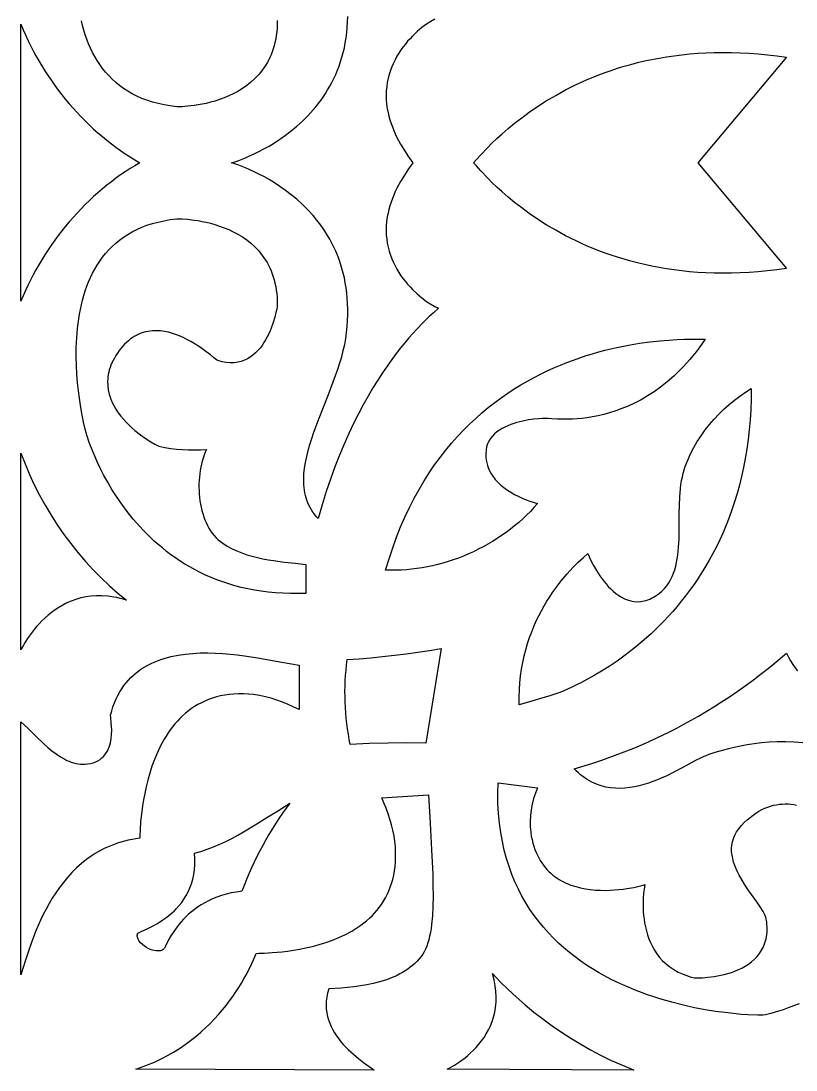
# Model space of a CAD drawing. Extents: x -270 to 270, y -847 to 847.
# Drawn here: x -67.5 to -10.2, y -268.4 to -190.8 of the extents above; entities that cross this region are included whole.
import ezdxf

# ---------------------------------------------------------------- set-up
doc = ezdxf.new("R2010")
doc.units = 0
doc.layers.add('LAYER_1', color=18, linetype='CONTINUOUS')

msp = doc.modelspace()

# ---------------------------------------------------------------- linework, layer by layer
at = {"layer": 'LAYER_1'}
for points in [[(-48.538, -190.712), (-48.543, -191.006), (-48.557, -191.29), (-48.582, -191.566), (-48.616, -191.833), (-48.66, -192.091), (-48.712, -192.341), (-48.773, -192.582), (-48.842, -192.815), (-48.919, -193.04), (-49.003, -193.257), (-49.095, -193.466), (-49.194, -193.667), (-49.299, -193.861), (-49.411, -194.048), (-49.528, -194.227), (-49.652, -194.399), (-49.78, -194.564), (-49.914, -194.723), (-50.195, -195.02), (-50.492, -195.291), (-50.803, -195.538), (-51.126, -195.762), (-51.457, -195.963), (-51.794, -196.144), (-52.134, -196.304), (-52.476, -196.446), (-52.815, -196.57), (-53.151, -196.678), (-53.48, -196.771), (-53.8, -196.849), (-54.108, -196.915), (-54.401, -196.968), (-54.678, -197.011), (-55.171, -197.068), (-55.565, -197.096), (-55.84, -197.104), (-55.977, -197.1), (-56.457, -197.041), (-56.917, -196.964), (-57.357, -196.868), (-57.778, -196.755), (-58.18, -196.625), (-58.564, -196.479), (-58.929, -196.317), (-59.276, -196.141), (-59.607, -195.95), (-59.92, -195.745), (-60.216, -195.527), (-60.496, -195.296), (-60.761, -195.054), (-61.01, -194.8), (-61.244, -194.535), (-61.463, -194.261), (-61.669, -193.977), (-61.86, -193.684), (-62.038, -193.383), (-62.203, -193.074), (-62.356, -192.758), (-62.496, -192.436), (-62.625, -192.108), (-62.742, -191.775), (-62.848, -191.438), (-62.944, -191.096), (-63.029, -190.751)], [(-36.875, -190.615), (-37.172, -190.781), (-37.496, -190.991), (-37.839, -191.246), (-38.192, -191.542), (-38.547, -191.88), (-38.723, -192.063), (-38.897, -192.257), (-39.067, -192.461), (-39.232, -192.673), (-39.391, -192.896), (-39.544, -193.127), (-39.689, -193.368), (-39.826, -193.618), (-39.952, -193.876), (-40.068, -194.143), (-40.172, -194.419), (-40.263, -194.703), (-40.34, -194.995), (-40.402, -195.296), (-40.449, -195.604), (-40.478, -195.92), (-40.489, -196.244), (-40.481, -196.575), (-40.452, -196.914), (-40.403, -197.26), (-40.35, -197.532), (-40.286, -197.803), (-40.21, -198.07), (-40.125, -198.336), (-40.03, -198.598), (-39.926, -198.857), (-39.814, -199.114), (-39.693, -199.366), (-39.43, -199.861), (-39.142, -200.341), (-38.833, -200.804), (-38.507, -201.248), (-38.833, -201.693), (-39.142, -202.156), (-39.43, -202.636), (-39.693, -203.131), (-39.814, -203.383), (-39.926, -203.64), (-40.03, -203.899), (-40.125, -204.161), (-40.21, -204.426), (-40.286, -204.694), (-40.35, -204.965), (-40.403, -205.237), (-40.452, -205.583), (-40.481, -205.922), (-40.489, -206.253), (-40.478, -206.577), (-40.449, -206.893), (-40.402, -207.201), (-40.34, -207.501), (-40.263, -207.794), (-40.172, -208.078), (-40.068, -208.354), (-39.952, -208.621), (-39.826, -208.879), (-39.689, -209.129), (-39.544, -209.37), (-39.391, -209.601), (-39.232, -209.823), (-39.067, -210.036), (-38.897, -210.24), (-38.723, -210.434), (-38.547, -210.617), (-38.192, -210.955), (-37.839, -211.251), (-37.496, -211.506), (-37.172, -211.716), (-36.875, -211.882), (-36.614, -212.002), (-36.99, -212.341), (-37.328, -212.651), (-37.75, -213.062), (-38.248, -213.579), (-38.521, -213.878), (-38.808, -214.206), (-39.109, -214.562), (-39.421, -214.948), (-39.744, -215.363), (-40.076, -215.809), (-40.416, -216.286), (-40.762, -216.794), (-41.113, -217.335), (-41.468, -217.909), (-41.825, -218.516), (-42.183, -219.157), (-42.54, -219.833), (-42.896, -220.544), (-43.248, -221.29), (-43.596, -222.074), (-43.938, -222.894), (-44.273, -223.751), (-44.599, -224.647), (-44.915, -225.582), (-45.22, -226.556), (-45.512, -227.569), (-45.654, -227.414), (-45.784, -227.254), (-45.904, -227.091), (-46.013, -226.924), (-46.111, -226.754), (-46.199, -226.581), (-46.278, -226.404), (-46.346, -226.224), (-46.406, -226.041), (-46.456, -225.856), (-46.498, -225.667), (-46.531, -225.475), (-46.573, -225.084), (-46.584, -224.683), (-46.567, -224.272), (-46.523, -223.852), (-46.456, -223.425), (-46.366, -222.99), (-46.257, -222.548), (-46.131, -222.1), (-45.989, -221.647), (-45.835, -221.189), (-45.496, -220.263), (-45.132, -219.327), (-44.76, -218.387), (-44.399, -217.447), (-44.228, -216.98), (-44.066, -216.515), (-43.915, -216.053), (-43.778, -215.595), (-43.657, -215.141), (-43.554, -214.693), (-43.471, -214.251), (-43.411, -213.815), (-43.367, -213.366), (-43.338, -212.927), (-43.324, -212.498), (-43.323, -212.079), (-43.335, -211.67), (-43.36, -211.271), (-43.397, -210.881), (-43.447, -210.5), (-43.508, -210.129), (-43.58, -209.767), (-43.662, -209.415), (-43.755, -209.071), (-43.858, -208.736), (-43.97, -208.411), (-44.091, -208.094), (-44.22, -207.785), (-44.357, -207.486), (-44.503, -207.194), (-44.655, -206.911), (-44.814, -206.637), (-44.979, -206.37), (-45.151, -206.112), (-45.327, -205.862), (-45.509, -205.619), (-45.886, -205.158), (-46.278, -204.726), (-46.681, -204.324), (-47.093, -203.951), (-47.509, -203.606), (-47.926, -203.289), (-48.341, -202.997), (-48.749, -202.731), (-49.149, -202.49), (-49.536, -202.273), (-49.907, -202.079), (-50.258, -201.908), (-50.887, -201.629), (-51.396, -201.43), (-51.758, -201.306), (-51.944, -201.248), (-51.758, -201.191), (-51.396, -201.067), (-50.887, -200.868), (-50.586, -200.739), (-50.258, -200.589), (-49.907, -200.418), (-49.536, -200.224), (-49.149, -200.007), (-48.749, -199.766), (-48.341, -199.5), (-47.926, -199.208), (-47.509, -198.891), (-47.093, -198.546), (-46.681, -198.173), (-46.278, -197.771), (-45.886, -197.339), (-45.696, -197.112), (-45.509, -196.878), (-45.327, -196.635), (-45.151, -196.385), (-44.979, -196.127), (-44.814, -195.86), (-44.655, -195.586), (-44.503, -195.303), (-44.357, -195.011), (-44.22, -194.712), (-44.091, -194.403), (-43.97, -194.086), (-43.858, -193.761), (-43.755, -193.426), (-43.662, -193.082), (-43.58, -192.73), (-43.508, -192.368), (-43.447, -191.997), (-43.397, -191.616), (-43.36, -191.226), (-43.335, -190.827), (-43.323, -190.418)], [(-9.674, -244.162), (-10.314, -244.111), (-10.941, -244.09), (-11.553, -244.096), (-12.147, -244.125), (-12.72, -244.175), (-13.269, -244.242), (-13.79, -244.322), (-14.281, -244.412), (-14.739, -244.509), (-15.16, -244.609), (-15.541, -244.71), (-16.174, -244.897), (-16.611, -245.043), (-16.829, -245.123), (-16.997, -245.191), (-17.181, -245.275), (-17.597, -245.487), (-18.597, -246.028), (-19.168, -246.327), (-19.777, -246.624), (-20.094, -246.767), (-20.419, -246.903), (-20.75, -247.032), (-21.086, -247.15), (-21.428, -247.256), (-21.773, -247.348), (-22.122, -247.425), (-22.473, -247.483), (-22.825, -247.522), (-23.179, -247.539), (-23.532, -247.532), (-23.885, -247.5), (-24.236, -247.44), (-24.585, -247.351), (-24.931, -247.23), (-25.102, -247.158), (-25.272, -247.076), (-25.441, -246.986), (-25.609, -246.887), (-25.775, -246.779), (-25.94, -246.661), (-26.103, -246.533), (-26.265, -246.396), (-26.424, -246.248), (-26.582, -246.089), (-25.28, -245.694), (-24.537, -245.449), (-23.737, -245.168), (-22.884, -244.847), (-21.98, -244.482), (-21.028, -244.069), (-20.033, -243.604), (-19.52, -243.351), (-18.997, -243.083), (-18.465, -242.8), (-17.924, -242.502), (-17.374, -242.188), (-16.816, -241.857), (-16.251, -241.509), (-15.678, -241.144), (-15.098, -240.762), (-14.512, -240.36), (-13.919, -239.94), (-13.321, -239.5), (-12.717, -239.041), (-12.109, -238.561), (-11.496, -238.06), (-10.879, -237.538), (-10.727, -237.832), (-10.569, -238.109), (-10.405, -238.372), (-10.236, -238.619), (-10.062, -238.851)], [(-9.929, -263.475), (-10.345, -263.642), (-10.741, -263.79), (-11.112, -263.918), (-11.452, -264.027), (-12.028, -264.193), (-12.431, -264.292), (-12.628, -264.327), (-12.995, -264.329), (-13.74, -264.298), (-14.236, -264.262), (-14.805, -264.209), (-15.44, -264.136), (-16.135, -264.04), (-16.881, -263.918), (-17.673, -263.767), (-18.502, -263.584), (-19.362, -263.366), (-20.247, -263.11), (-20.696, -262.967), (-21.148, -262.813), (-21.602, -262.649), (-22.058, -262.473), (-22.515, -262.285), (-22.972, -262.086), (-23.428, -261.874), (-23.881, -261.649), (-24.332, -261.411), (-24.779, -261.16), (-25.222, -260.894), (-25.659, -260.615), (-26.089, -260.32), (-26.513, -260.011), (-26.928, -259.687), (-27.334, -259.346), (-27.731, -258.99), (-28.116, -258.617), (-28.49, -258.227), (-28.852, -257.82), (-29.2, -257.396), (-29.534, -256.953), (-29.852, -256.493), (-30.155, -256.013), (-30.441, -255.515), (-30.708, -254.997), (-30.958, -254.459), (-31.187, -253.901), (-31.396, -253.323), (-31.584, -252.723), (-31.75, -252.103), (-31.892, -251.461), (-32.011, -250.796), (-32.105, -250.11), (-32.173, -249.401), (-32.214, -248.668), (-32.228, -247.912), (-32.213, -247.133), (-29.302, -247.5), (-29.449, -247.89), (-29.576, -248.291), (-29.682, -248.7), (-29.763, -249.116), (-29.817, -249.535), (-29.842, -249.956), (-29.836, -250.374), (-29.82, -250.582), (-29.796, -250.789), (-29.751, -251.066), (-29.697, -251.331), (-29.635, -251.584), (-29.564, -251.827), (-29.485, -252.058), (-29.397, -252.279), (-29.303, -252.49), (-29.201, -252.69), (-29.091, -252.881), (-28.976, -253.061), (-28.854, -253.232), (-28.725, -253.394), (-28.591, -253.547), (-28.452, -253.691), (-28.307, -253.826), (-28.158, -253.953), (-28.004, -254.072), (-27.846, -254.182), (-27.684, -254.286), (-27.518, -254.381), (-27.178, -254.551), (-26.826, -254.694), (-26.466, -254.811), (-26.101, -254.905), (-25.732, -254.977), (-25.363, -255.03), (-24.995, -255.064), (-24.631, -255.083), (-24.274, -255.087), (-23.926, -255.078), (-23.589, -255.059), (-23.266, -255.031), (-22.96, -254.996), (-22.673, -254.955), (-22.165, -254.866), (-21.763, -254.779), (-21.485, -254.706), (-21.352, -254.664), (-21.411, -254.986), (-21.447, -255.297), (-21.474, -255.689), (-21.484, -256.148), (-21.466, -256.66), (-21.444, -256.931), (-21.412, -257.211), (-21.368, -257.496), (-21.311, -257.785), (-21.24, -258.078), (-21.155, -258.37), (-21.053, -258.662), (-20.934, -258.951), (-20.796, -259.236), (-20.638, -259.514), (-20.459, -259.784), (-20.258, -260.044), (-20.034, -260.293), (-19.785, -260.528), (-19.511, -260.748), (-19.21, -260.95), (-18.88, -261.135), (-18.522, -261.298), (-18.133, -261.439), (-17.926, -261.501), (-17.712, -261.556), (-17.608, -261.565), (-17.39, -261.566), (-17.076, -261.553), (-16.683, -261.521), (-16.231, -261.462), (-15.735, -261.37), (-15.477, -261.31), (-15.215, -261.239), (-14.952, -261.156), (-14.689, -261.061), (-14.428, -260.953), (-14.173, -260.832), (-13.924, -260.695), (-13.685, -260.543), (-13.458, -260.375), (-13.245, -260.19), (-13.048, -259.987), (-12.869, -259.765), (-12.71, -259.523), (-12.575, -259.262), (-12.464, -258.979), (-12.419, -258.829), (-12.381, -258.674), (-12.35, -258.513), (-12.327, -258.346), (-12.312, -258.174), (-12.305, -257.995), (-12.307, -257.811), (-12.317, -257.62), (-12.336, -257.423), (-12.365, -257.219), (-12.396, -257.092), (-12.446, -256.955), (-12.515, -256.807), (-12.6, -256.651), (-12.812, -256.311), (-13.068, -255.939), (-13.653, -255.114), (-13.952, -254.667), (-14.237, -254.203), (-14.369, -253.965), (-14.491, -253.725), (-14.603, -253.482), (-14.701, -253.236), (-14.785, -252.989), (-14.853, -252.741), (-14.901, -252.492), (-14.93, -252.243), (-14.936, -251.994), (-14.919, -251.745), (-14.876, -251.498), (-14.805, -251.252), (-14.705, -251.007), (-14.573, -250.766), (-14.408, -250.527), (-14.209, -250.291), (-13.994, -250.071), (-13.779, -249.868), (-13.563, -249.684), (-13.346, -249.516), (-13.129, -249.366), (-12.912, -249.232), (-12.695, -249.114), (-12.478, -249.012), (-12.261, -248.924), (-12.044, -248.851), (-11.828, -248.793), (-11.612, -248.747), (-11.397, -248.715), (-11.183, -248.696), (-10.97, -248.689), (-10.758, -248.694), (-10.547, -248.71), (-10.337, -248.737), (-10.129, -248.774)]]:
    msp.add_lwpolyline(points, dxfattribs=at)
for points in [[(-67.339, -191.397), (-67.168, -191.79), (-66.989, -192.18), (-66.801, -192.567), (-66.604, -192.951), (-66.399, -193.331), (-66.186, -193.707), (-65.964, -194.079), (-65.735, -194.447), (-65.498, -194.811), (-65.254, -195.17), (-65.002, -195.523), (-64.743, -195.872), (-64.478, -196.216), (-64.205, -196.554), (-63.926, -196.886), (-63.641, -197.212), (-63.349, -197.533), (-63.051, -197.846), (-62.748, -198.154), (-62.439, -198.454), (-62.124, -198.747), (-61.804, -199.034), (-61.479, -199.312), (-61.149, -199.583), (-60.814, -199.847), (-60.475, -200.102), (-60.131, -200.348), (-59.784, -200.587), (-59.432, -200.816), (-59.076, -201.037), (-58.717, -201.248), (-59.076, -201.46), (-59.432, -201.681), (-59.784, -201.91), (-60.131, -202.148), (-60.475, -202.395), (-60.814, -202.65), (-61.149, -202.914), (-61.479, -203.185), (-61.804, -203.463), (-62.124, -203.75), (-62.439, -204.043), (-62.748, -204.343), (-63.051, -204.651), (-63.349, -204.964), (-63.641, -205.284), (-63.926, -205.611), (-64.205, -205.943), (-64.478, -206.281), (-64.743, -206.625), (-65.002, -206.973), (-65.254, -207.327), (-65.498, -207.686), (-65.735, -208.05), (-65.964, -208.418), (-66.186, -208.79), (-66.399, -209.166), (-66.604, -209.546), (-66.801, -209.93), (-66.989, -210.317), (-67.168, -210.707), (-67.339, -211.1), (-67.5, -211.496), (-67.5, -191.001)], [(-14.952, -193.082), (-14.301, -193.102), (-13.638, -193.137), (-12.964, -193.187), (-12.278, -193.253), (-11.58, -193.336), (-10.871, -193.435), (-17.421, -201.248), (-10.871, -209.062), (-11.58, -209.161), (-12.278, -209.244), (-12.964, -209.31), (-13.638, -209.36), (-14.301, -209.395), (-14.952, -209.415), (-15.592, -209.421), (-16.22, -209.412), (-16.838, -209.39), (-17.443, -209.355), (-18.038, -209.307), (-18.621, -209.248), (-19.192, -209.176), (-19.753, -209.093), (-20.302, -209), (-20.84, -208.897), (-21.367, -208.783), (-21.883, -208.661), (-22.387, -208.53), (-22.881, -208.39), (-23.363, -208.243), (-23.834, -208.088), (-24.295, -207.927), (-24.744, -207.759), (-25.182, -207.585), (-25.61, -207.405), (-26.026, -207.221), (-26.432, -207.032), (-27.211, -206.643), (-27.946, -206.241), (-28.639, -205.831), (-29.289, -205.416), (-29.896, -205.001), (-30.461, -204.588), (-30.984, -204.182), (-31.465, -203.786), (-31.904, -203.405), (-32.302, -203.042), (-32.659, -202.701), (-32.974, -202.386), (-33.484, -201.848), (-33.832, -201.459), (-34.02, -201.248), (-33.832, -201.038), (-33.484, -200.649), (-32.974, -200.111), (-32.659, -199.796), (-32.302, -199.455), (-31.904, -199.092), (-31.465, -198.71), (-30.984, -198.315), (-30.461, -197.909), (-29.896, -197.496), (-29.289, -197.081), (-28.639, -196.666), (-27.946, -196.256), (-27.211, -195.854), (-26.827, -195.658), (-26.432, -195.465), (-26.026, -195.276), (-25.61, -195.092), (-25.182, -194.912), (-24.744, -194.738), (-24.295, -194.57), (-23.834, -194.409), (-23.363, -194.254), (-22.881, -194.107), (-22.387, -193.967), (-21.883, -193.836), (-21.367, -193.713), (-20.84, -193.6), (-20.302, -193.497), (-19.753, -193.403), (-19.192, -193.321), (-18.621, -193.249), (-18.038, -193.19), (-17.443, -193.142), (-16.838, -193.107), (-16.22, -193.085), (-15.592, -193.076)], [(-55.565, -205.401), (-55.171, -205.429), (-54.678, -205.486), (-54.401, -205.529), (-54.108, -205.582), (-53.8, -205.648), (-53.48, -205.726), (-53.151, -205.819), (-52.815, -205.926), (-52.476, -206.051), (-52.134, -206.193), (-51.794, -206.353), (-51.457, -206.534), (-51.126, -206.735), (-50.803, -206.959), (-50.492, -207.206), (-50.195, -207.477), (-49.914, -207.774), (-49.78, -207.933), (-49.652, -208.098), (-49.528, -208.27), (-49.411, -208.449), (-49.299, -208.636), (-49.194, -208.83), (-49.095, -209.031), (-49.003, -209.24), (-48.919, -209.457), (-48.842, -209.682), (-48.773, -209.915), (-48.712, -210.156), (-48.66, -210.406), (-48.616, -210.664), (-48.582, -210.931), (-48.557, -211.206), (-48.543, -211.491), (-48.538, -211.785), (-48.548, -211.877), (-48.581, -212.067), (-48.638, -212.337), (-48.724, -212.672), (-48.84, -213.056), (-48.99, -213.473), (-49.078, -213.688), (-49.176, -213.906), (-49.283, -214.124), (-49.401, -214.339), (-49.529, -214.551), (-49.668, -214.757), (-49.819, -214.955), (-49.98, -215.143), (-50.154, -215.319), (-50.34, -215.481), (-50.538, -215.626), (-50.75, -215.754), (-50.975, -215.862), (-51.213, -215.948), (-51.465, -216.009), (-51.732, -216.045), (-52.014, -216.052), (-52.31, -216.029), (-52.622, -215.974), (-52.95, -215.885), (-53.042, -215.823), (-53.224, -215.676), (-53.488, -215.463), (-53.824, -215.205), (-54.224, -214.918), (-54.679, -214.623), (-54.925, -214.477), (-55.181, -214.337), (-55.446, -214.204), (-55.72, -214.08), (-56.002, -213.969), (-56.29, -213.872), (-56.582, -213.791), (-56.879, -213.729), (-57.179, -213.689), (-57.481, -213.672), (-57.783, -213.682), (-58.085, -213.72), (-58.386, -213.788), (-58.536, -213.835), (-58.685, -213.89), (-58.833, -213.954), (-58.98, -214.027), (-59.125, -214.11), (-59.27, -214.202), (-59.413, -214.305), (-59.555, -214.418), (-59.694, -214.541), (-59.832, -214.676), (-59.969, -214.821), (-60.102, -214.978), (-60.234, -215.147), (-60.364, -215.329), (-60.483, -215.511), (-60.591, -215.693), (-60.688, -215.873), (-60.774, -216.051), (-60.848, -216.228), (-60.913, -216.403), (-60.967, -216.576), (-61.011, -216.748), (-61.046, -216.917), (-61.072, -217.085), (-61.088, -217.251), (-61.096, -217.415), (-61.088, -217.738), (-61.049, -218.052), (-60.981, -218.357), (-60.888, -218.653), (-60.771, -218.94), (-60.633, -219.218), (-60.477, -219.486), (-60.305, -219.743), (-60.12, -219.989), (-59.923, -220.225), (-59.718, -220.449), (-59.507, -220.662), (-59.293, -220.863), (-59.077, -221.051), (-58.651, -221.389), (-58.251, -221.674), (-57.895, -221.902), (-57.604, -222.072), (-57.397, -222.179), (-57.294, -222.223), (-56.862, -222.31), (-56.426, -222.377), (-55.987, -222.427), (-55.546, -222.46), (-55.104, -222.479), (-54.662, -222.484), (-54.22, -222.479), (-53.779, -222.464), (-53.868, -222.666), (-53.949, -222.876), (-54.023, -223.093), (-54.089, -223.317), (-54.147, -223.546), (-54.198, -223.781), (-54.241, -224.02), (-54.275, -224.262), (-54.302, -224.508), (-54.321, -224.756), (-54.332, -225.005), (-54.334, -225.256), (-54.328, -225.506), (-54.314, -225.756), (-54.292, -226.006), (-54.261, -226.253), (-54.222, -226.498), (-54.174, -226.739), (-54.118, -226.977), (-54.053, -227.21), (-53.979, -227.439), (-53.897, -227.661), (-53.806, -227.876), (-53.705, -228.085), (-53.596, -228.285), (-53.478, -228.476), (-53.351, -228.659), (-53.215, -228.831), (-53.069, -228.993), (-52.914, -229.143), (-52.75, -229.281), (-52.576, -229.406), (-52.237, -229.617), (-51.887, -229.805), (-51.528, -229.972), (-51.159, -230.119), (-50.783, -230.249), (-50.401, -230.363), (-50.012, -230.462), (-49.619, -230.548), (-49.222, -230.623), (-48.822, -230.689), (-48.018, -230.796), (-47.215, -230.884), (-46.42, -230.965), (-46.42, -233.109), (-47.003, -233.124), (-47.572, -233.122), (-48.129, -233.104), (-48.672, -233.068), (-49.203, -233.017), (-49.721, -232.951), (-50.227, -232.87), (-50.721, -232.775), (-51.202, -232.666), (-51.671, -232.544), (-52.128, -232.409), (-52.573, -232.262), (-53.007, -232.103), (-53.429, -231.934), (-53.839, -231.754), (-54.238, -231.564), (-54.626, -231.365), (-55.003, -231.157), (-55.369, -230.94), (-55.725, -230.716), (-56.069, -230.484), (-56.404, -230.246), (-56.727, -230.001), (-57.041, -229.751), (-57.344, -229.496), (-57.638, -229.236), (-57.921, -228.972), (-58.195, -228.704), (-58.459, -228.433), (-58.714, -228.16), (-59.196, -227.609), (-59.641, -227.054), (-60.051, -226.5), (-60.427, -225.951), (-60.77, -225.412), (-61.081, -224.886), (-61.361, -224.378), (-61.611, -223.892), (-61.832, -223.433), (-62.025, -223.004), (-62.192, -222.61), (-62.449, -221.945), (-62.611, -221.472), (-62.688, -221.224), (-62.754, -220.967), (-62.875, -220.429), (-63.025, -219.649), (-63.103, -219.18), (-63.179, -218.666), (-63.249, -218.111), (-63.311, -217.521), (-63.361, -216.899), (-63.395, -216.251), (-63.411, -215.582), (-63.406, -214.897), (-63.376, -214.201), (-63.318, -213.498), (-63.277, -213.146), (-63.228, -212.794), (-63.171, -212.443), (-63.105, -212.093), (-63.029, -211.746), (-62.944, -211.401), (-62.848, -211.059), (-62.742, -210.722), (-62.625, -210.389), (-62.496, -210.061), (-62.356, -209.739), (-62.203, -209.423), (-62.038, -209.114), (-61.86, -208.813), (-61.669, -208.52), (-61.463, -208.236), (-61.244, -207.962), (-61.01, -207.697), (-60.761, -207.443), (-60.496, -207.201), (-60.216, -206.97), (-59.92, -206.752), (-59.607, -206.547), (-59.276, -206.356), (-58.929, -206.18), (-58.564, -206.018), (-58.18, -205.872), (-57.778, -205.742), (-57.357, -205.629), (-56.917, -205.533), (-56.457, -205.455), (-55.977, -205.397), (-55.84, -205.393)], [(-17.245, -214.297), (-16.879, -214.303), (-17.103, -214.627), (-17.33, -214.939), (-17.56, -215.24), (-17.791, -215.529), (-18.024, -215.807), (-18.26, -216.074), (-18.496, -216.331), (-18.734, -216.576), (-19.214, -217.037), (-19.697, -217.458), (-20.182, -217.841), (-20.667, -218.188), (-21.152, -218.501), (-21.634, -218.78), (-22.112, -219.029), (-22.584, -219.248), (-23.05, -219.44), (-23.508, -219.606), (-23.956, -219.749), (-24.392, -219.868), (-24.816, -219.967), (-25.226, -220.048), (-25.62, -220.111), (-25.997, -220.159), (-26.356, -220.193), (-26.695, -220.215), (-27.306, -220.23), (-27.82, -220.218), (-28.225, -220.194), (-28.509, -220.17), (-28.661, -220.16), (-28.941, -220.171), (-29.215, -220.189), (-29.557, -220.223), (-29.95, -220.278), (-30.378, -220.358), (-30.825, -220.468), (-31.05, -220.536), (-31.274, -220.614), (-31.494, -220.702), (-31.709, -220.8), (-31.916, -220.91), (-32.114, -221.032), (-32.299, -221.166), (-32.471, -221.314), (-32.628, -221.475), (-32.766, -221.651), (-32.885, -221.842), (-32.981, -222.049), (-33.054, -222.272), (-33.101, -222.511), (-33.119, -222.769), (-33.108, -223.044), (-33.064, -223.339), (-32.987, -223.652), (-32.941, -223.793), (-32.887, -223.93), (-32.759, -224.191), (-32.605, -224.439), (-32.427, -224.671), (-32.227, -224.89), (-32.008, -225.095), (-31.772, -225.286), (-31.522, -225.465), (-31.26, -225.631), (-30.989, -225.784), (-30.711, -225.926), (-30.427, -226.057), (-30.142, -226.176), (-29.857, -226.284), (-29.296, -226.47), (-29.554, -226.763), (-29.821, -227.049), (-30.099, -227.328), (-30.386, -227.599), (-30.681, -227.862), (-30.985, -228.117), (-31.297, -228.364), (-31.617, -228.602), (-31.944, -228.833), (-32.278, -229.054), (-32.618, -229.267), (-32.964, -229.471), (-33.316, -229.665), (-33.673, -229.85), (-34.034, -230.026), (-34.4, -230.192), (-34.771, -230.348), (-35.144, -230.494), (-35.521, -230.63), (-35.901, -230.755), (-36.283, -230.87), (-36.667, -230.974), (-37.052, -231.067), (-37.439, -231.149), (-37.826, -231.219), (-38.214, -231.278), (-38.601, -231.326), (-38.989, -231.361), (-39.375, -231.385), (-39.76, -231.396), (-40.143, -231.395), (-40.525, -231.381), (-40.272, -230.542), (-40.002, -229.731), (-39.716, -228.947), (-39.414, -228.19), (-39.096, -227.46), (-38.763, -226.755), (-38.417, -226.076), (-38.057, -225.422), (-37.684, -224.793), (-37.299, -224.187), (-36.903, -223.606), (-36.496, -223.047), (-36.079, -222.512), (-35.652, -221.998), (-35.217, -221.506), (-34.774, -221.036), (-34.323, -220.586), (-33.865, -220.157), (-33.401, -219.747), (-32.932, -219.357), (-32.458, -218.986), (-31.98, -218.634), (-31.498, -218.299), (-31.013, -217.982), (-30.527, -217.682), (-30.038, -217.399), (-29.549, -217.132), (-29.06, -216.88), (-28.571, -216.644), (-28.083, -216.422), (-27.597, -216.215), (-27.114, -216.021), (-26.633, -215.841), (-26.157, -215.674), (-25.684, -215.519), (-25.217, -215.376), (-24.756, -215.244), (-24.301, -215.123), (-23.412, -214.913), (-22.558, -214.741), (-21.742, -214.604), (-20.97, -214.497), (-20.248, -214.417), (-19.58, -214.361), (-18.972, -214.324), (-18.429, -214.303), (-17.957, -214.294)], [(-13.496, -218.747), (-13.523, -219.52), (-13.568, -220.275), (-13.631, -221.014), (-13.711, -221.735), (-13.809, -222.44), (-13.922, -223.129), (-14.05, -223.801), (-14.194, -224.457), (-14.352, -225.097), (-14.524, -225.722), (-14.709, -226.331), (-14.906, -226.924), (-15.116, -227.502), (-15.336, -228.064), (-15.568, -228.612), (-15.81, -229.145), (-16.061, -229.663), (-16.321, -230.167), (-16.59, -230.657), (-16.866, -231.132), (-17.149, -231.593), (-17.44, -232.04), (-17.736, -232.474), (-18.037, -232.894), (-18.343, -233.301), (-18.654, -233.694), (-18.968, -234.075), (-19.285, -234.442), (-19.605, -234.797), (-19.926, -235.139), (-20.249, -235.469), (-20.572, -235.787), (-20.895, -236.092), (-21.539, -236.668), (-22.176, -237.197), (-22.802, -237.68), (-23.41, -238.121), (-23.998, -238.518), (-24.559, -238.874), (-25.089, -239.191), (-25.584, -239.469), (-26.039, -239.709), (-26.448, -239.913), (-26.807, -240.083), (-27.356, -240.323), (-27.649, -240.44), (-28.016, -240.575), (-28.387, -240.698), (-29.135, -240.922), (-29.888, -241.132), (-30.639, -241.349), (-30.643, -240.795), (-30.627, -240.254), (-30.591, -239.725), (-30.537, -239.21), (-30.465, -238.707), (-30.377, -238.217), (-30.273, -237.74), (-30.155, -237.276), (-30.023, -236.825), (-29.878, -236.387), (-29.722, -235.962), (-29.555, -235.551), (-29.379, -235.152), (-29.195, -234.767), (-29.003, -234.396), (-28.804, -234.038), (-28.6, -233.693), (-28.391, -233.362), (-28.179, -233.044), (-27.964, -232.74), (-27.748, -232.449), (-27.531, -232.172), (-27.1, -231.66), (-26.679, -231.203), (-26.276, -230.802), (-25.9, -230.457), (-25.557, -230.168), (-25.525, -230.261), (-25.444, -230.449), (-25.317, -230.716), (-25.145, -231.042), (-24.931, -231.411), (-24.676, -231.805), (-24.534, -232.005), (-24.383, -232.204), (-24.222, -232.401), (-24.052, -232.592), (-23.873, -232.776), (-23.686, -232.95), (-23.49, -233.112), (-23.286, -233.261), (-23.075, -233.392), (-22.856, -233.505), (-22.629, -233.597), (-22.395, -233.666), (-22.154, -233.709), (-21.907, -233.725), (-21.653, -233.71), (-21.393, -233.664), (-21.26, -233.628), (-21.126, -233.583), (-20.991, -233.529), (-20.854, -233.465), (-20.716, -233.392), (-20.577, -233.309), (-20.294, -233.111), (-20.085, -232.935), (-19.896, -232.747), (-19.727, -232.545), (-19.577, -232.332), (-19.444, -232.107), (-19.328, -231.871), (-19.226, -231.626), (-19.139, -231.371), (-19.065, -231.107), (-19.003, -230.836), (-18.952, -230.557), (-18.911, -230.272), (-18.854, -229.684), (-18.824, -229.077), (-18.809, -227.83), (-18.807, -227.201), (-18.797, -226.574), (-18.771, -225.956), (-18.719, -225.352), (-18.681, -225.057), (-18.634, -224.767), (-18.576, -224.483), (-18.507, -224.207), (-18.356, -223.721), (-18.176, -223.245), (-17.969, -222.777), (-17.735, -222.32), (-17.477, -221.875), (-17.196, -221.441), (-16.894, -221.02), (-16.573, -220.614), (-16.233, -220.221), (-15.877, -219.845), (-15.507, -219.484), (-15.123, -219.141), (-14.728, -218.816), (-14.322, -218.51), (-13.909, -218.223), (-13.489, -217.958)], [(-67.2, -223.522), (-66.871, -224.305), (-66.513, -225.078), (-66.128, -225.84), (-65.716, -226.589), (-65.278, -227.324), (-64.816, -228.043), (-64.33, -228.746), (-63.82, -229.431), (-63.289, -230.097), (-62.736, -230.742), (-62.164, -231.366), (-61.572, -231.966), (-60.962, -232.542), (-60.334, -233.093), (-59.69, -233.617), (-59.931, -233.543), (-60.168, -233.48), (-60.402, -233.425), (-60.631, -233.38), (-61.078, -233.316), (-61.51, -233.285), (-61.926, -233.285), (-62.326, -233.313), (-62.712, -233.369), (-63.081, -233.449), (-63.436, -233.552), (-63.776, -233.676), (-64.1, -233.818), (-64.409, -233.976), (-64.703, -234.148), (-64.982, -234.332), (-65.246, -234.526), (-65.495, -234.728), (-65.73, -234.936), (-65.949, -235.147), (-66.154, -235.36), (-66.344, -235.572), (-66.52, -235.781), (-66.681, -235.985), (-66.959, -236.371), (-67.18, -236.711), (-67.343, -236.99), (-67.45, -237.19), (-67.5, -237.295), (-67.5, -222.73)], [(-53.13, -237.527), (-52.58, -237.557), (-52.035, -237.601), (-51.499, -237.658), (-50.974, -237.724), (-50.463, -237.798), (-49.968, -237.877), (-49.038, -238.041), (-48.206, -238.198), (-47.494, -238.329), (-46.924, -238.416), (-46.924, -241.712), (-47.326, -241.519), (-47.734, -241.335), (-48.147, -241.163), (-48.566, -241.008), (-48.99, -240.87), (-49.418, -240.754), (-49.851, -240.663), (-50.288, -240.6), (-50.672, -240.565), (-51.045, -240.548), (-51.406, -240.547), (-51.755, -240.562), (-52.093, -240.592), (-52.42, -240.638), (-52.736, -240.698), (-53.042, -240.772), (-53.336, -240.86), (-53.621, -240.961), (-53.895, -241.074), (-54.159, -241.198), (-54.413, -241.335), (-54.658, -241.482), (-54.893, -241.639), (-55.119, -241.807), (-55.335, -241.983), (-55.543, -242.169), (-55.742, -242.362), (-55.933, -242.564), (-56.115, -242.773), (-56.29, -242.988), (-56.456, -243.21), (-56.614, -243.437), (-56.765, -243.669), (-56.908, -243.906), (-57.174, -244.392), (-57.411, -244.891), (-57.623, -245.397), (-57.811, -245.908), (-57.976, -246.419), (-58.119, -246.925), (-58.242, -247.423), (-58.347, -247.908), (-58.435, -248.377), (-58.508, -248.825), (-58.566, -249.247), (-58.648, -250.002), (-58.691, -250.606), (-58.708, -251.027), (-58.712, -251.233), (-59.003, -251.272), (-59.288, -251.319), (-59.566, -251.376), (-59.838, -251.441), (-60.104, -251.514), (-60.363, -251.595), (-60.616, -251.684), (-60.864, -251.78), (-61.105, -251.883), (-61.34, -251.993), (-61.57, -252.11), (-61.793, -252.234), (-62.011, -252.363), (-62.224, -252.499), (-62.632, -252.787), (-63.019, -253.095), (-63.386, -253.422), (-63.732, -253.766), (-64.059, -254.125), (-64.367, -254.497), (-64.657, -254.879), (-64.929, -255.27), (-65.185, -255.668), (-65.424, -256.071), (-65.648, -256.477), (-65.856, -256.883), (-66.051, -257.289), (-66.231, -257.691), (-66.399, -258.088), (-66.554, -258.478), (-66.698, -258.859), (-66.952, -259.585), (-67.167, -260.251), (-67.5, -261.338), (-67.5, -242.612), (-66.951, -243.136), (-66.388, -243.692), (-65.807, -244.247), (-65.51, -244.511), (-65.208, -244.762), (-64.9, -244.995), (-64.586, -245.204), (-64.267, -245.387), (-64.105, -245.466), (-63.941, -245.537), (-63.776, -245.599), (-63.609, -245.651), (-63.44, -245.693), (-63.269, -245.725), (-63.097, -245.745), (-62.923, -245.753), (-62.747, -245.749), (-62.569, -245.732), (-62.352, -245.694), (-62.152, -245.64), (-61.97, -245.572), (-61.804, -245.49), (-61.654, -245.396), (-61.518, -245.291), (-61.397, -245.176), (-61.29, -245.052), (-61.195, -244.919), (-61.112, -244.78), (-61.041, -244.635), (-60.981, -244.485), (-60.93, -244.331), (-60.888, -244.175), (-60.83, -243.858), (-60.799, -243.544), (-60.791, -243.241), (-60.799, -242.957), (-60.817, -242.701), (-60.862, -242.307), (-60.879, -242.128), (-60.792, -241.806), (-60.694, -241.498), (-60.585, -241.205), (-60.466, -240.925), (-60.336, -240.659), (-60.197, -240.406), (-60.048, -240.166), (-59.89, -239.938), (-59.723, -239.723), (-59.547, -239.521), (-59.364, -239.329), (-59.172, -239.15), (-58.974, -238.981), (-58.768, -238.824), (-58.555, -238.677), (-58.336, -238.54), (-58.111, -238.413), (-57.88, -238.297), (-57.644, -238.189), (-57.403, -238.091), (-57.157, -238.002), (-56.906, -237.921), (-56.652, -237.848), (-56.394, -237.784), (-55.868, -237.678), (-55.331, -237.6), (-54.786, -237.548), (-54.235, -237.521), (-53.683, -237.514)], [(-37.549, -244.187), (-38.947, -244.172), (-40.345, -244.187), (-41.743, -244.231), (-43.139, -244.305), (-43.216, -243.919), (-43.284, -243.53), (-43.345, -243.14), (-43.396, -242.748), (-43.44, -242.354), (-43.475, -241.959), (-43.502, -241.563), (-43.52, -241.167), (-43.53, -240.77), (-43.532, -240.373), (-43.525, -239.977), (-43.51, -239.581), (-43.486, -239.185), (-43.454, -238.791), (-43.414, -238.399), (-43.365, -238.008), (-42.493, -237.945), (-41.622, -237.87), (-40.752, -237.784), (-39.882, -237.686), (-39.014, -237.578), (-38.148, -237.458), (-37.283, -237.327), (-36.42, -237.184)], [(-37.238, -250.114), (-37.127, -252.079), (-37.046, -253.888), (-37.024, -254.728), (-37.018, -255.522), (-37.032, -256.269), (-37.067, -256.966), (-37.128, -257.61), (-37.168, -257.913), (-37.216, -258.201), (-37.271, -258.476), (-37.334, -258.736), (-37.406, -258.981), (-37.486, -259.212), (-37.576, -259.427), (-37.675, -259.627), (-37.783, -259.812), (-37.902, -259.98), (-38.047, -260.158), (-38.201, -260.327), (-38.362, -260.487), (-38.53, -260.638), (-38.705, -260.781), (-38.887, -260.916), (-39.074, -261.042), (-39.268, -261.161), (-39.467, -261.273), (-39.671, -261.377), (-40.093, -261.565), (-40.532, -261.728), (-40.983, -261.867), (-41.446, -261.984), (-41.915, -262.081), (-42.39, -262.161), (-42.866, -262.226), (-43.342, -262.277), (-43.814, -262.316), (-44.734, -262.368), (-44.823, -262.683), (-44.883, -262.991), (-44.918, -263.29), (-44.929, -263.582), (-44.916, -263.866), (-44.882, -264.142), (-44.828, -264.411), (-44.754, -264.672), (-44.664, -264.925), (-44.557, -265.171), (-44.435, -265.409), (-44.301, -265.639), (-44.154, -265.862), (-43.997, -266.078), (-43.831, -266.286), (-43.657, -266.486), (-43.477, -266.678), (-43.293, -266.864), (-42.914, -267.211), (-42.533, -267.529), (-42.161, -267.817), (-41.489, -268.304), (-41.385, -268.381), (-59.003, -268.314), (-58.662, -268.204), (-58.135, -268.007), (-57.626, -267.793), (-57.136, -267.561), (-56.664, -267.315), (-56.21, -267.054), (-55.773, -266.78), (-55.354, -266.495), (-54.952, -266.199), (-54.567, -265.893), (-54.199, -265.58), (-53.847, -265.26), (-53.512, -264.934), (-53.192, -264.604), (-52.889, -264.271), (-52.602, -263.936), (-52.329, -263.601), (-52.073, -263.266), (-51.831, -262.933), (-51.604, -262.603), (-51.391, -262.278), (-51.193, -261.958), (-51.009, -261.644), (-50.839, -261.339), (-50.54, -260.759), (-50.295, -260.225), (-50.1, -259.748), (-49.905, -259.737), (-49.499, -259.722), (-48.916, -259.688), (-48.188, -259.623), (-47.779, -259.575), (-47.346, -259.513), (-46.893, -259.437), (-46.424, -259.344), (-45.943, -259.234), (-45.453, -259.104), (-44.959, -258.952), (-44.466, -258.778), (-43.976, -258.579), (-43.494, -258.353), (-43.024, -258.099), (-42.795, -257.961), (-42.571, -257.816), (-42.351, -257.662), (-42.137, -257.501), (-41.929, -257.331), (-41.727, -257.153), (-41.533, -256.966), (-41.346, -256.77), (-41.167, -256.565), (-40.997, -256.351), (-40.835, -256.127), (-40.684, -255.893), (-40.542, -255.649), (-40.411, -255.396), (-40.29, -255.132), (-40.182, -254.857), (-40.085, -254.571), (-40.002, -254.275), (-39.931, -253.967), (-39.873, -253.648), (-39.83, -253.317), (-39.802, -252.974), (-39.788, -252.619), (-39.79, -252.252), (-39.808, -251.873), (-39.843, -251.48), (-39.901, -251.059), (-39.983, -250.642), (-40.085, -250.228), (-40.205, -249.819), (-40.341, -249.415), (-40.49, -249.015), (-40.649, -248.62), (-40.816, -248.23), (-37.358, -248.01)], [(-47.888, -249.006), (-48.156, -249.383), (-48.417, -249.765), (-48.671, -250.153), (-48.919, -250.547), (-49.159, -250.945), (-49.393, -251.348), (-49.619, -251.756), (-49.837, -252.168), (-50.049, -252.584), (-50.252, -253.004), (-50.448, -253.428), (-50.636, -253.855), (-50.816, -254.286), (-50.988, -254.719), (-51.151, -255.156), (-51.56, -255.209), (-51.95, -255.28), (-52.321, -255.366), (-52.674, -255.468), (-53.009, -255.583), (-53.327, -255.711), (-53.627, -255.85), (-53.912, -255.999), (-54.18, -256.156), (-54.433, -256.322), (-54.671, -256.493), (-54.894, -256.67), (-55.103, -256.851), (-55.298, -257.035), (-55.479, -257.22), (-55.648, -257.406), (-55.804, -257.59), (-55.947, -257.773), (-56.2, -258.126), (-56.41, -258.457), (-56.58, -258.755), (-56.814, -259.213), (-56.885, -259.354), (-56.931, -259.423), (-56.986, -259.466), (-57.048, -259.502), (-57.115, -259.529), (-57.186, -259.549), (-57.341, -259.568), (-57.507, -259.561), (-57.682, -259.529), (-57.86, -259.477), (-58.037, -259.404), (-58.209, -259.315), (-58.371, -259.212), (-58.52, -259.097), (-58.65, -258.972), (-58.757, -258.839), (-58.837, -258.702), (-58.886, -258.562), (-58.897, -258.492), (-58.899, -258.422), (-58.89, -258.353), (-58.871, -258.284), (-58.851, -258.26), (-58.806, -258.231), (-58.65, -258.154), (-58.122, -257.914), (-57.777, -257.742), (-57.397, -257.531), (-56.995, -257.276), (-56.79, -257.131), (-56.584, -256.973), (-56.38, -256.802), (-56.18, -256.618), (-55.984, -256.42), (-55.795, -256.207), (-55.614, -255.98), (-55.442, -255.737), (-55.283, -255.477), (-55.137, -255.201), (-55.007, -254.909), (-54.893, -254.598), (-54.797, -254.27), (-54.723, -253.922), (-54.67, -253.556), (-54.64, -253.17), (-54.637, -252.764), (-54.66, -252.338), (-54.185, -252.203), (-53.717, -252.047), (-53.256, -251.871), (-52.801, -251.677), (-52.351, -251.468), (-51.906, -251.244), (-51.466, -251.007), (-51.03, -250.761), (-50.166, -250.243), (-49.312, -249.707), (-48.463, -249.165), (-47.614, -248.635)], [(-32.05, -261.844), (-31.451, -262.432), (-30.835, -263.002), (-30.203, -263.555), (-29.554, -264.089), (-28.89, -264.605), (-28.211, -265.101), (-27.519, -265.578), (-26.815, -266.033), (-26.098, -266.468), (-25.371, -266.881), (-24.634, -267.272), (-23.888, -267.64), (-23.133, -267.984), (-22.371, -268.305), (-22.174, -268.381), (-35.97, -268.329), (-35.767, -268.223), (-35.435, -268.029), (-35.059, -267.781), (-34.654, -267.478), (-34.446, -267.305), (-34.237, -267.119), (-34.029, -266.918), (-33.824, -266.703), (-33.625, -266.474), (-33.432, -266.23), (-33.249, -265.972), (-33.077, -265.699), (-32.918, -265.411), (-32.775, -265.108), (-32.648, -264.791), (-32.542, -264.458), (-32.456, -264.11), (-32.394, -263.747), (-32.358, -263.368), (-32.349, -262.974), (-32.37, -262.564), (-32.422, -262.139), (-32.508, -261.697), (-32.629, -261.24)]]:
    msp.add_lwpolyline(points, close=True, dxfattribs=at)

doc.saveas('drawing.dxf')
